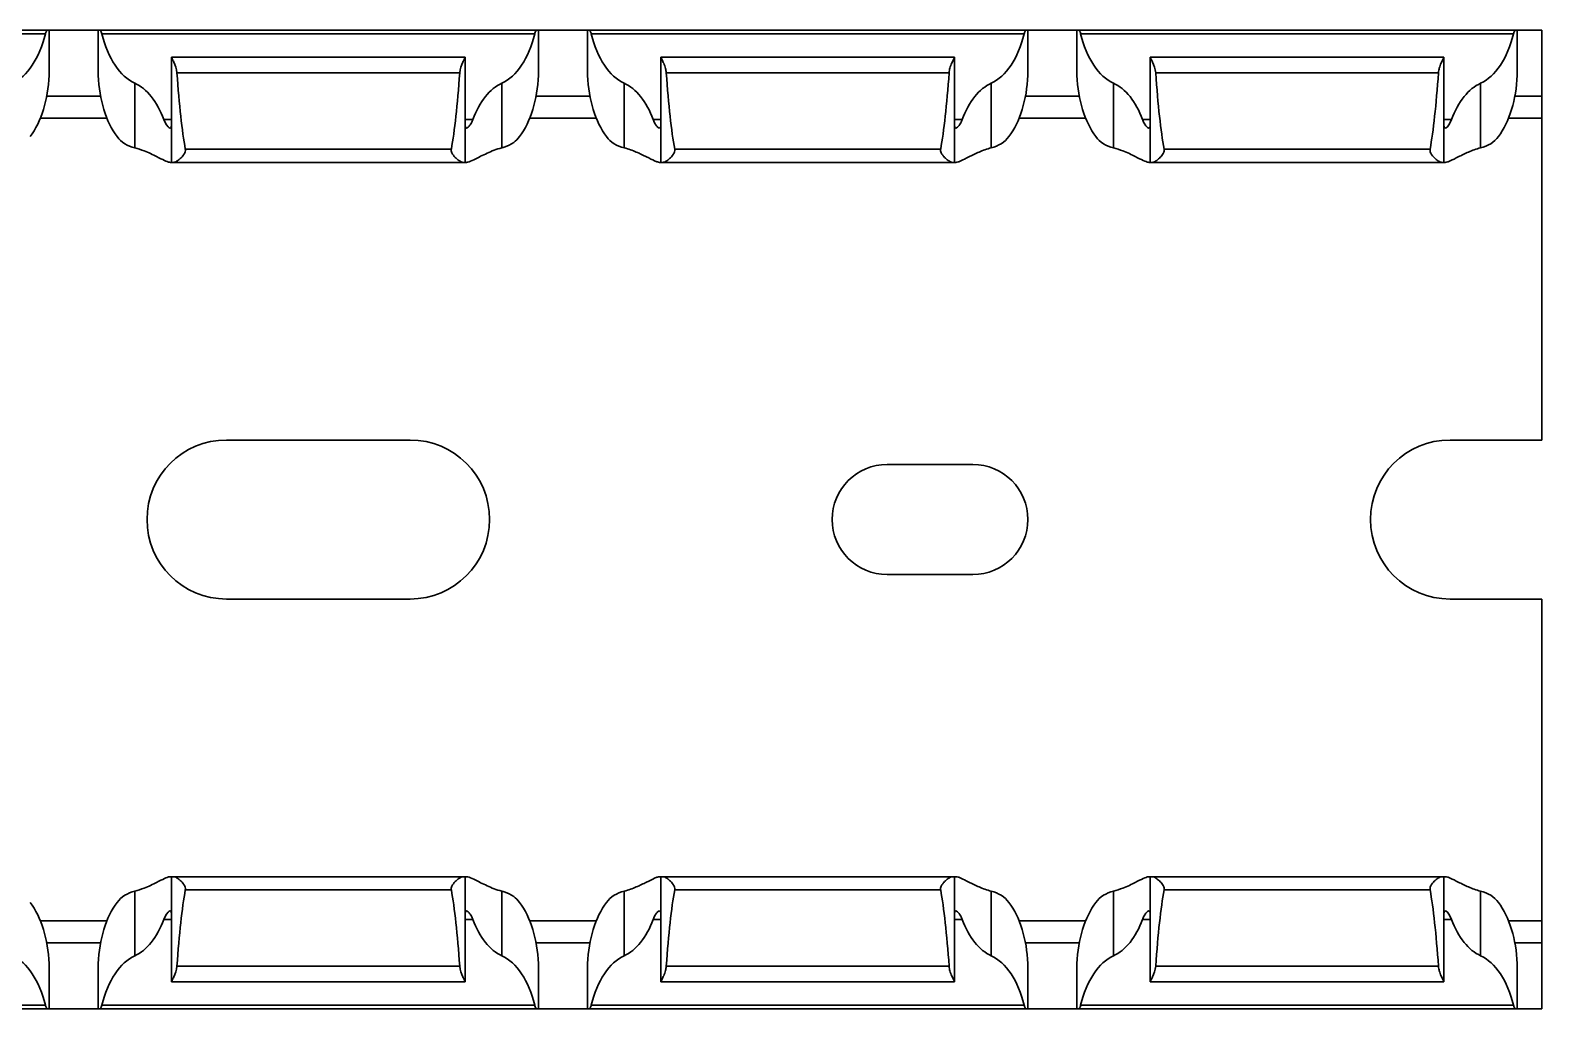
# Model space of a CAD drawing. Header units: millimetres. Extents: x -2573 to 2942, y -1220 to 2800.
# Drawn here: x 2718.4 to 2780.2, y 977.7 to 1017.7 of the extents above; entities that cross this region are included whole.
import ezdxf

# ---------------------------------------------------------------- set-up
doc = ezdxf.new("R2010")
doc.units = ezdxf.units.MM

msp = doc.modelspace()

# ---------------------------------------------------------------- linework, layer by layer
at = {"linetype": 'Continuous', "lineweight": 30}
for p, q in [((2719.092, 1017.677), (2701.225, 1017.677)), ((2719.003, 1017.527), (2701.313, 1017.527)), ((2719.158, 1017.677), (2719.092, 1017.677)), ((2719.158, 1015.947), (2719.158, 1017.677)), ((2721.158, 1017.677), (2719.158, 1017.677)), ((2721.158, 1017.677), (2721.158, 1015.947)), ((2721.158, 1017.677), (2721.225, 1017.677)), ((2739.092, 1017.677), (2721.225, 1017.677)), ((2739.003, 1017.527), (2721.313, 1017.527)), ((2739.158, 1017.677), (2739.092, 1017.677)), ((2739.158, 1015.947), (2739.158, 1017.677)), ((2741.158, 1017.677), (2739.158, 1017.677)), ((2741.158, 1017.677), (2741.158, 1015.947)), ((2741.158, 1017.677), (2741.225, 1017.677)), ((2759.092, 1017.677), (2741.225, 1017.677)), ((2759.003, 1017.527), (2741.313, 1017.527)), ((2759.158, 1017.677), (2759.092, 1017.677)), ((2759.158, 1015.947), (2759.158, 1017.677)), ((2761.158, 1017.677), (2759.158, 1017.677)), ((2761.158, 1017.677), (2761.158, 1015.947)), ((2761.158, 1017.677), (2761.225, 1017.677)), ((2779.092, 1017.677), (2761.225, 1017.677)), ((2779.003, 1017.527), (2761.313, 1017.527)), ((2779.158, 1017.677), (2779.092, 1017.677)), ((2779.158, 1015.947), (2779.158, 1017.677)), ((2780.158, 1017.677), (2779.158, 1017.677)), ((2780.158, 1014.977), (2780.158, 1017.677)), ((2736.158, 1016.577), (2724.158, 1016.577)), ((2724.158, 1016.577), (2724.158, 1016.574)), ((2724.158, 1012.277), (2724.158, 1016.574)), ((2736.158, 1016.574), (2736.158, 1016.577)), ((2736.158, 1012.277), (2736.158, 1016.574)), ((2756.158, 1016.577), (2744.158, 1016.577)), ((2744.158, 1016.577), (2744.158, 1016.574)), ((2744.158, 1012.277), (2744.158, 1016.574)), ((2756.158, 1016.574), (2756.158, 1016.577)), ((2756.158, 1012.277), (2756.158, 1016.574)), ((2776.158, 1016.577), (2764.158, 1016.577)), ((2764.158, 1016.577), (2764.158, 1016.574)), ((2764.158, 1012.277), (2764.158, 1016.574)), ((2776.158, 1016.574), (2776.158, 1016.577)), ((2776.158, 1012.277), (2776.158, 1016.574)), ((2735.937, 1015.938), (2724.379, 1015.938)), ((2755.937, 1015.938), (2744.379, 1015.938)), ((2775.937, 1015.938), (2764.379, 1015.938)), ((2721.259, 1014.977), (2719.057, 1014.977)), ((2722.658, 1012.87), (2722.658, 1015.51)), ((2737.658, 1012.87), (2737.658, 1015.51)), ((2741.259, 1014.977), (2739.057, 1014.977)), ((2742.658, 1012.87), (2742.658, 1015.51)), ((2757.658, 1012.87), (2757.658, 1015.51)), ((2761.259, 1014.977), (2759.057, 1014.977)), ((2762.658, 1012.87), (2762.658, 1015.51)), ((2777.658, 1012.87), (2777.658, 1015.51)), ((2780.158, 1014.977), (2779.057, 1014.977)), ((2780.158, 1014.077), (2780.158, 1014.977)), ((2718.796, 1014.077), (2721.52, 1014.077)), ((2724.158, 1014.027), (2723.841, 1014.027)), ((2736.475, 1014.027), (2736.158, 1014.027)), ((2738.796, 1014.077), (2741.52, 1014.077)), ((2744.158, 1014.027), (2743.841, 1014.027)), ((2756.475, 1014.027), (2756.158, 1014.027)), ((2758.796, 1014.077), (2761.52, 1014.077)), ((2764.158, 1014.027), (2763.841, 1014.027)), ((2776.475, 1014.027), (2776.158, 1014.027)), ((2778.796, 1014.077), (2780.158, 1014.077)), ((2780.158, 1014.077), (2780.158, 1000.927)), ((2735.594, 1012.821), (2724.722, 1012.821)), ((2755.594, 1012.821), (2744.722, 1012.821)), ((2775.594, 1012.821), (2764.722, 1012.821)), ((2724.158, 1012.277), (2724.101, 1012.277)), ((2724.243, 1012.277), (2724.158, 1012.277)), ((2736.074, 1012.277), (2724.243, 1012.277)), ((2736.158, 1012.277), (2736.074, 1012.277)), ((2736.215, 1012.277), (2736.158, 1012.277)), ((2744.158, 1012.277), (2744.101, 1012.277)), ((2744.243, 1012.277), (2744.158, 1012.277)), ((2756.074, 1012.277), (2744.243, 1012.277)), ((2756.158, 1012.277), (2756.074, 1012.277)), ((2756.215, 1012.277), (2756.158, 1012.277)), ((2764.158, 1012.277), (2764.101, 1012.277)), ((2764.243, 1012.277), (2764.158, 1012.277)), ((2776.074, 1012.277), (2764.243, 1012.277)), ((2776.158, 1012.277), (2776.074, 1012.277)), ((2776.215, 1012.277), (2776.158, 1012.277)), ((2733.908, 1000.927), (2726.408, 1000.927)), ((2776.408, 1000.927), (2780.158, 1000.927)), ((2756.908, 999.927), (2753.408, 999.927)), ((2753.408, 995.427), (2756.908, 995.427)), ((2726.408, 994.427), (2733.908, 994.427)), ((2776.408, 994.427), (2780.158, 994.427)), ((2780.158, 994.427), (2780.158, 981.277)), ((2724.158, 983.077), (2724.101, 983.077)), ((2724.158, 983.077), (2724.158, 978.781)), ((2724.243, 983.077), (2724.158, 983.077)), ((2736.074, 983.077), (2724.243, 983.077)), ((2736.158, 983.077), (2736.074, 983.077)), ((2736.158, 983.077), (2736.158, 978.781)), ((2736.215, 983.077), (2736.158, 983.077)), ((2744.158, 983.077), (2744.101, 983.077)), ((2744.158, 983.077), (2744.158, 978.781)), ((2744.243, 983.077), (2744.158, 983.077)), ((2756.074, 983.077), (2744.243, 983.077)), ((2756.158, 983.077), (2756.074, 983.077)), ((2756.158, 983.077), (2756.158, 978.781)), ((2756.215, 983.077), (2756.158, 983.077)), ((2764.158, 983.077), (2764.101, 983.077)), ((2764.158, 983.077), (2764.158, 978.781)), ((2764.243, 983.077), (2764.158, 983.077)), ((2776.074, 983.077), (2764.243, 983.077)), ((2776.158, 983.077), (2776.074, 983.077)), ((2776.158, 983.077), (2776.158, 978.781)), ((2776.215, 983.077), (2776.158, 983.077)), ((2722.658, 982.484), (2722.658, 979.844)), ((2735.594, 982.534), (2724.722, 982.534)), ((2737.658, 982.484), (2737.658, 979.844)), ((2742.658, 982.484), (2742.658, 979.844)), ((2755.594, 982.534), (2744.722, 982.534)), ((2757.658, 982.484), (2757.658, 979.844)), ((2762.658, 982.484), (2762.658, 979.844)), ((2775.594, 982.534), (2764.722, 982.534)), ((2777.658, 982.484), (2777.658, 979.844)), ((2718.796, 981.277), (2721.52, 981.277)), ((2724.158, 981.327), (2723.841, 981.327)), ((2736.475, 981.327), (2736.158, 981.327)), ((2738.796, 981.277), (2741.52, 981.277)), ((2744.158, 981.327), (2743.841, 981.327)), ((2756.475, 981.327), (2756.158, 981.327)), ((2758.796, 981.277), (2761.52, 981.277)), ((2764.158, 981.327), (2763.841, 981.327)), ((2776.475, 981.327), (2776.158, 981.327)), ((2778.796, 981.277), (2780.158, 981.277)), ((2780.158, 981.277), (2780.158, 980.377)), ((2721.259, 980.377), (2719.057, 980.377)), ((2741.259, 980.377), (2739.057, 980.377)), ((2761.259, 980.377), (2759.057, 980.377)), ((2780.158, 980.377), (2779.057, 980.377)), ((2780.158, 980.377), (2780.158, 977.677)), ((2719.158, 977.677), (2719.158, 979.407)), ((2721.158, 979.408), (2721.158, 977.677)), ((2735.937, 979.416), (2724.379, 979.416)), ((2739.158, 977.677), (2739.158, 979.407)), ((2741.158, 979.408), (2741.158, 977.677)), ((2755.937, 979.416), (2744.379, 979.416)), ((2759.158, 977.677), (2759.158, 979.407)), ((2761.158, 979.408), (2761.158, 977.677)), ((2775.937, 979.416), (2764.379, 979.416)), ((2779.158, 977.677), (2779.158, 979.407)), ((2724.158, 978.777), (2724.158, 978.781)), ((2724.158, 978.777), (2736.158, 978.777)), ((2736.158, 978.781), (2736.158, 978.777)), ((2744.158, 978.777), (2744.158, 978.781)), ((2744.158, 978.777), (2756.158, 978.777)), ((2756.158, 978.781), (2756.158, 978.777)), ((2764.158, 978.777), (2764.158, 978.781)), ((2764.158, 978.777), (2776.158, 978.777)), ((2776.158, 978.781), (2776.158, 978.777)), ((2719.092, 977.677), (2701.225, 977.677)), ((2719.003, 977.827), (2701.313, 977.827)), ((2719.158, 977.677), (2719.092, 977.677)), ((2721.158, 977.677), (2719.158, 977.677)), ((2721.158, 977.677), (2721.225, 977.677)), ((2739.092, 977.677), (2721.225, 977.677)), ((2739.003, 977.827), (2721.313, 977.827)), ((2739.158, 977.677), (2739.092, 977.677)), ((2741.158, 977.677), (2739.158, 977.677)), ((2741.158, 977.677), (2741.225, 977.677)), ((2759.092, 977.677), (2741.225, 977.677)), ((2759.003, 977.827), (2741.313, 977.827)), ((2759.158, 977.677), (2759.092, 977.677)), ((2761.158, 977.677), (2759.158, 977.677)), ((2761.158, 977.677), (2761.225, 977.677)), ((2779.092, 977.677), (2761.225, 977.677)), ((2779.003, 977.827), (2761.313, 977.827)), ((2779.158, 977.677), (2779.092, 977.677)), ((2780.158, 977.677), (2779.158, 977.677))]:
    msp.add_line(p, q, dxfattribs=at)
for centre, radius, start, end in [((2726.408, 997.677), 3.25, 90, 270), ((2733.908, 997.677), 3.25, 270, 90), ((2776.408, 997.677), 3.25, 90, 270), ((2753.408, 997.677), 2.25, 90, 270), ((2756.908, 997.677), 2.25, 270, 90)]:
    msp.add_arc(centre, radius, start, end, dxfattribs=at)
for centre, major_axis, ratio, start_param, end_param in [((2717.158, 1018.865), (0, 3.464), 0.57735, 3.394273, 4.316105), ((2723.158, 1018.865), (0, 3.464), 0.57735, 1.96708, 2.888912), ((2737.158, 1018.865), (0, 3.464), 0.57735, 3.394273, 4.316105), ((2743.158, 1018.865), (0, 3.464), 0.57735, 1.96708, 2.888912), ((2757.158, 1018.865), (0, 3.464), 0.57735, 3.394273, 4.316105), ((2763.158, 1018.865), (0, 3.464), 0.57735, 1.96708, 2.888912), ((2777.158, 1018.865), (0, 3.464), 0.57735, 3.394273, 4.316105), ((2717.158, 1016.065), (0, 3.464), 0.57735, 3.801355, 4.643885), ((2723.158, 1016.065), (0, 3.464), 0.57735, 1.6393, 2.48183), ((2725.158, 1023.108), (0, 11.43), 0.087489, 2.248826, 2.690566), ((2735.158, 1023.108), (0, 11.43), 0.087489, 3.592619, 4.034359), ((2737.158, 1016.065), (0, 3.464), 0.57735, 3.801355, 4.643885), ((2743.158, 1016.065), (0, 3.464), 0.57735, 1.6393, 2.48183), ((2745.158, 1023.108), (0, 11.43), 0.087489, 2.248826, 2.690566), ((2755.158, 1023.108), (0, 11.43), 0.087489, 3.592619, 4.034359), ((2757.158, 1016.065), (0, 3.464), 0.57735, 3.801355, 4.643885), ((2763.158, 1016.065), (0, 3.464), 0.57735, 1.6393, 2.48183), ((2765.158, 1023.108), (0, 11.43), 0.087489, 2.248826, 2.690566), ((2775.158, 1023.108), (0, 11.43), 0.087489, 3.592619, 4.034359), ((2777.158, 1016.065), (0, 3.464), 0.57735, 3.801355, 4.643885), ((2722.158, 1012.156), (0, 3.464), 0.57735, 5.282988, 6.030505), ((2738.158, 1012.156), (0, 3.464), 0.57735, 0.25268, 1.000198), ((2742.158, 1012.156), (0, 3.464), 0.57735, 5.282988, 6.030505), ((2758.158, 1012.156), (0, 3.464), 0.57735, 0.25268, 1.000198), ((2762.158, 1012.156), (0, 3.464), 0.57735, 5.282988, 6.030505), ((2778.158, 1012.156), (0, 3.464), 0.57735, 0.25268, 1.000198), ((2725.158, 972.247), (0, 11.43), 0.087489, 0.451027, 0.892766), ((2735.158, 972.247), (0, 11.43), 0.087489, 5.390419, 5.832158), ((2745.158, 972.247), (0, 11.43), 0.087489, 0.451027, 0.892766), ((2755.158, 972.247), (0, 11.43), 0.087489, 5.390419, 5.832158), ((2765.158, 972.247), (0, 11.43), 0.087489, 0.451027, 0.892766), ((2775.158, 972.247), (0, 11.43), 0.087489, 5.390419, 5.832158), ((2717.158, 979.29), (0, 3.464), 0.57735, 4.780893, 5.623423), ((2723.158, 979.29), (0, 3.464), 0.57735, 0.659763, 1.502293), ((2737.158, 979.29), (0, 3.464), 0.57735, 4.780893, 5.623423), ((2743.158, 979.29), (0, 3.464), 0.57735, 0.659763, 1.502293), ((2757.158, 979.29), (0, 3.464), 0.57735, 4.780893, 5.623423), ((2763.158, 979.29), (0, 3.464), 0.57735, 0.659763, 1.502293), ((2777.158, 979.29), (0, 3.464), 0.57735, 4.780893, 5.623423), ((2722.158, 983.199), (0, 3.464), 0.57735, 3.394273, 4.14179), ((2738.158, 983.199), (0, 3.464), 0.57735, 2.141395, 2.888912), ((2742.158, 983.199), (0, 3.464), 0.57735, 3.394273, 4.14179), ((2758.158, 983.199), (0, 3.464), 0.57735, 2.141395, 2.888912), ((2762.158, 983.199), (0, 3.464), 0.57735, 3.394273, 4.14179), ((2778.158, 983.199), (0, 3.464), 0.57735, 2.141395, 2.888912), ((2717.158, 976.49), (0, 3.464), 0.57735, 5.108673, 6.030505), ((2723.158, 976.49), (0, 3.464), 0.57735, 0.25268, 1.174513), ((2737.158, 976.49), (0, 3.464), 0.57735, 5.108673, 6.030505), ((2743.158, 976.49), (0, 3.464), 0.57735, 0.25268, 1.174513), ((2757.158, 976.49), (0, 3.464), 0.57735, 5.108673, 6.030505), ((2763.158, 976.49), (0, 3.464), 0.57735, 0.25268, 1.174513), ((2777.158, 976.49), (0, 3.464), 0.57735, 5.108673, 6.030505)]:
    msp.add_ellipse(centre, major_axis=major_axis, ratio=ratio, start_param=start_param, end_param=end_param, dxfattribs=at)
for points, knots in [([(2719.003, 1017.527), (2719.014, 1017.573), (2719.03, 1017.612), (2719.061, 1017.663), (2719.078, 1017.677), (2719.092, 1017.677)], [0, 0, 0, 0, 0.5, 0.5, 1, 1, 1, 1]), ([(2721.225, 1017.677), (2721.235, 1017.674), (2721.255, 1017.666), (2721.288, 1017.613), (2721.305, 1017.556), (2721.313, 1017.527)], [0, 0, 0, 0, 0.335271, 0.670327, 1, 1, 1, 1]), ([(2739.003, 1017.527), (2739.006, 1017.537), (2739.016, 1017.575), (2739.038, 1017.629), (2739.067, 1017.67), (2739.084, 1017.675), (2739.092, 1017.677)], [0, 0, 0, 0, 0.111557, 0.417137, 0.745128, 1, 1, 1, 1]), ([(2741.225, 1017.677), (2741.239, 1017.677), (2741.255, 1017.663), (2741.287, 1017.612), (2741.302, 1017.574), (2741.313, 1017.527)], [0, 0, 0, 0, 0.5, 0.5, 1, 1, 1, 1]), ([(2759.003, 1017.527), (2759.014, 1017.573), (2759.03, 1017.612), (2759.061, 1017.663), (2759.078, 1017.677), (2759.092, 1017.677)], [0, 0, 0, 0, 0.5, 0.5, 1, 1, 1, 1]), ([(2761.225, 1017.677), (2761.235, 1017.674), (2761.255, 1017.666), (2761.288, 1017.613), (2761.305, 1017.556), (2761.313, 1017.527)], [0, 0, 0, 0, 0.335245, 0.670327, 1, 1, 1, 1]), ([(2779.003, 1017.527), (2779.014, 1017.573), (2779.03, 1017.612), (2779.061, 1017.663), (2779.078, 1017.677), (2779.092, 1017.677)], [0, 0, 0, 0, 0.5, 0.5, 1, 1, 1, 1]), ([(2724.158, 1016.574), (2724.158, 1016.566), (2724.169, 1016.542), (2724.204, 1016.471), (2724.229, 1016.424), (2724.308, 1016.255), (2724.368, 1016.105), (2724.379, 1015.938)], [0, 0, 0, 0, 0.25, 0.25, 0.5, 0.5, 1, 1, 1, 1]), ([(2735.937, 1015.938), (2735.949, 1016.105), (2736.009, 1016.255), (2736.087, 1016.424), (2736.112, 1016.471), (2736.148, 1016.542), (2736.158, 1016.566), (2736.158, 1016.574)], [0, 0, 0, 0, 0.5, 0.5, 0.75, 0.75, 1, 1, 1, 1]), ([(2744.158, 1016.574), (2744.16, 1016.567), (2744.165, 1016.549), (2744.206, 1016.468), (2744.277, 1016.325), (2744.352, 1016.143), (2744.371, 1015.999), (2744.379, 1015.938)], [0, 0, 0, 0, 0.135393, 0.340151, 0.559254, 0.813319, 1, 1, 1, 1]), ([(2755.937, 1015.938), (2755.937, 1015.942), (2755.942, 1016.008), (2755.971, 1016.152), (2756.045, 1016.34), (2756.119, 1016.486), (2756.155, 1016.556), (2756.157, 1016.57), (2756.158, 1016.574)], [0, 0, 0, 0, 0.012016, 0.198651, 0.447301, 0.69871, 0.909613, 1, 1, 1, 1]), ([(2764.158, 1016.574), (2764.158, 1016.566), (2764.169, 1016.542), (2764.204, 1016.471), (2764.229, 1016.424), (2764.308, 1016.255), (2764.368, 1016.105), (2764.379, 1015.938)], [0, 0, 0, 0, 0.25, 0.25, 0.5, 0.5, 1, 1, 1, 1]), ([(2775.937, 1015.938), (2775.937, 1015.942), (2775.942, 1016.008), (2775.971, 1016.152), (2776.045, 1016.34), (2776.119, 1016.486), (2776.155, 1016.556), (2776.157, 1016.57), (2776.158, 1016.574)], [0, 0, 0, 0, 0.012018, 0.198654, 0.447305, 0.698706, 0.909614, 1, 1, 1, 1]), ([(2719.158, 1015.947), (2719.158, 1015.937), (2719.158, 1015.912), (2719.155, 1015.863), (2719.154, 1015.831), (2719.154, 1015.827)], [0, 0, 0, 0, 0.388499, 0.929496, 1, 1, 1, 1]), ([(2721.163, 1015.827), (2721.162, 1015.839), (2721.161, 1015.88), (2721.158, 1015.925), (2721.159, 1015.942), (2721.159, 1015.947)], [0, 0, 0, 0, 0.2324762, 0.7770617, 1, 1, 1, 1]), ([(2739.158, 1015.947), (2739.158, 1015.937), (2739.158, 1015.912), (2739.155, 1015.863), (2739.154, 1015.831), (2739.154, 1015.827)], [0, 0, 0, 0, 0.388498, 0.929496, 1, 1, 1, 1]), ([(2741.163, 1015.827), (2741.162, 1015.839), (2741.161, 1015.88), (2741.158, 1015.925), (2741.159, 1015.942), (2741.159, 1015.947)], [0, 0, 0, 0, 0.232475, 0.777062, 1, 1, 1, 1]), ([(2759.158, 1015.947), (2759.158, 1015.937), (2759.158, 1015.912), (2759.155, 1015.863), (2759.154, 1015.831), (2759.154, 1015.827)], [0, 0, 0, 0, 0.388498, 0.929496, 1, 1, 1, 1]), ([(2761.163, 1015.827), (2761.162, 1015.839), (2761.161, 1015.88), (2761.158, 1015.925), (2761.159, 1015.942), (2761.159, 1015.947)], [0, 0, 0, 0, 0.232471, 0.777061, 1, 1, 1, 1]), ([(2779.158, 1015.947), (2779.158, 1015.937), (2779.158, 1015.912), (2779.155, 1015.863), (2779.154, 1015.831), (2779.154, 1015.827)], [0, 0, 0, 0, 0.388499, 0.929496, 1, 1, 1, 1]), ([(2723.841, 1014.027), (2723.908, 1013.848), (2724.004, 1013.724), (2724.099, 1013.67), (2724.124, 1013.675), (2724.153, 1013.734), (2724.158, 1013.788), (2724.158, 1013.862)], [0, 0, 0, 0, 0.5, 0.5, 0.75, 0.75, 1, 1, 1, 1]), ([(2736.158, 1013.862), (2736.159, 1013.826), (2736.161, 1013.742), (2736.186, 1013.676), (2736.24, 1013.674), (2736.32, 1013.744), (2736.407, 1013.866), (2736.455, 1013.98), (2736.475, 1014.027)], [0, 0, 0, 0, 0.134581, 0.311258, 0.484401, 0.663816, 0.85954, 1, 1, 1, 1]), ([(2743.841, 1014.027), (2743.85, 1014.006), (2743.883, 1013.921), (2743.957, 1013.793), (2744.051, 1013.687), (2744.121, 1013.666), (2744.155, 1013.727), (2744.157, 1013.819), (2744.158, 1013.862)], [0, 0, 0, 0, 0.061395, 0.243196, 0.449456, 0.653587, 0.8381, 1, 1, 1, 1]), ([(2756.158, 1013.862), (2756.159, 1013.826), (2756.161, 1013.742), (2756.186, 1013.676), (2756.24, 1013.674), (2756.32, 1013.744), (2756.407, 1013.866), (2756.455, 1013.98), (2756.475, 1014.027)], [0, 0, 0, 0, 0.134582, 0.31126, 0.484405, 0.663822, 0.859546, 1, 1, 1, 1]), ([(2763.841, 1014.027), (2763.85, 1014.006), (2763.883, 1013.921), (2763.957, 1013.793), (2764.051, 1013.687), (2764.121, 1013.666), (2764.154, 1013.727), (2764.157, 1013.819), (2764.158, 1013.862)], [0, 0, 0, 0, 0.061395, 0.243197, 0.449457, 0.653588, 0.838099, 1, 1, 1, 1]), ([(2776.158, 1013.862), (2776.158, 1013.789), (2776.163, 1013.734), (2776.193, 1013.675), (2776.217, 1013.67), (2776.313, 1013.724), (2776.409, 1013.849), (2776.475, 1014.027)], [0, 0, 0, 0, 0.25, 0.25, 0.5, 0.5, 1, 1, 1, 1]), ([(2722.658, 1012.87), (2722.51, 1012.907), (2722.37, 1012.963), (2722.124, 1013.115), (2722.018, 1013.213), (2721.932, 1013.327)], [0, 0, 0, 0, 0.5, 0.5, 1, 1, 1, 1]), ([(2738.384, 1013.327), (2738.308, 1013.243), (2738.139, 1013.053), (2737.867, 1012.927), (2737.69, 1012.879), (2737.658, 1012.87)], [0, 0, 0, 0, 0.3988963, 0.8904368, 1, 1, 1, 1]), ([(2742.658, 1012.87), (2742.51, 1012.907), (2742.37, 1012.963), (2742.124, 1013.115), (2742.018, 1013.213), (2741.932, 1013.327)], [0, 0, 0, 0, 0.5, 0.5, 1, 1, 1, 1]), ([(2758.384, 1013.327), (2758.299, 1013.213), (2758.193, 1013.116), (2757.947, 1012.963), (2757.807, 1012.908), (2757.658, 1012.87)], [0, 0, 0, 0, 0.5, 0.5, 1, 1, 1, 1]), ([(2762.658, 1012.87), (2762.51, 1012.907), (2762.37, 1012.963), (2762.124, 1013.115), (2762.018, 1013.213), (2761.932, 1013.327)], [0, 0, 0, 0, 0.5, 0.5, 1, 1, 1, 1]), ([(2778.384, 1013.327), (2778.299, 1013.213), (2778.193, 1013.116), (2777.947, 1012.963), (2777.807, 1012.908), (2777.658, 1012.87)], [0, 0, 0, 0, 0.5, 0.5, 1, 1, 1, 1]), ([(2724.101, 1012.277), (2724.091, 1012.278), (2724.04, 1012.281), (2723.879, 1012.345), (2723.535, 1012.518), (2723.118, 1012.73), (2722.786, 1012.831), (2722.658, 1012.87)], [0, 0, 0, 0, 0.051352, 0.271584, 0.516001, 0.812731, 1, 1, 1, 1]), ([(2724.722, 1012.821), (2724.73, 1012.781), (2724.726, 1012.739), (2724.702, 1012.661), (2724.682, 1012.627), (2724.616, 1012.53), (2724.564, 1012.478), (2724.461, 1012.386), (2724.41, 1012.349), (2724.317, 1012.294), (2724.275, 1012.277), (2724.243, 1012.277)], [0, 0, 0, 0, 0.125, 0.125, 0.25, 0.25, 0.5, 0.5, 0.75, 0.75, 1, 1, 1, 1]), ([(2736.074, 1012.277), (2736.05, 1012.282), (2735.992, 1012.292), (2735.864, 1012.377), (2735.735, 1012.491), (2735.643, 1012.607), (2735.598, 1012.699), (2735.587, 1012.772), (2735.592, 1012.809), (2735.594, 1012.821)], [0, 0, 0, 0, 0.163839, 0.401478, 0.643547, 0.778474, 0.884702, 0.962577, 1, 1, 1, 1]), ([(2737.658, 1012.87), (2737.629, 1012.863), (2737.384, 1012.798), (2736.96, 1012.613), (2736.522, 1012.385), (2736.297, 1012.285), (2736.232, 1012.279), (2736.215, 1012.277)], [0, 0, 0, 0, 0.041607, 0.350972, 0.668862, 0.916879, 1, 1, 1, 1]), ([(2744.101, 1012.277), (2744.079, 1012.277), (2744.05, 1012.283), (2743.981, 1012.306), (2743.941, 1012.322), (2743.805, 1012.382), (2743.695, 1012.438), (2743.443, 1012.564), (2743.304, 1012.633), (2743, 1012.764), (2742.834, 1012.826), (2742.658, 1012.87)], [0, 0, 0, 0, 0.125, 0.125, 0.25, 0.25, 0.5, 0.5, 0.75, 0.75, 1, 1, 1, 1]), ([(2744.722, 1012.821), (2744.73, 1012.781), (2744.726, 1012.739), (2744.702, 1012.661), (2744.682, 1012.627), (2744.616, 1012.53), (2744.564, 1012.478), (2744.461, 1012.386), (2744.41, 1012.349), (2744.317, 1012.294), (2744.275, 1012.277), (2744.243, 1012.277)], [0, 0, 0, 0, 0.125, 0.125, 0.25, 0.25, 0.5, 0.5, 0.75, 0.75, 1, 1, 1, 1]), ([(2756.074, 1012.277), (2756.05, 1012.282), (2755.992, 1012.292), (2755.864, 1012.377), (2755.735, 1012.491), (2755.643, 1012.607), (2755.598, 1012.699), (2755.587, 1012.772), (2755.592, 1012.809), (2755.594, 1012.821)], [0, 0, 0, 0, 0.1638278, 0.4014885, 0.6435619, 0.7784736, 0.8847037, 0.9625797, 1, 1, 1, 1]), ([(2757.658, 1012.87), (2757.481, 1012.826), (2757.316, 1012.764), (2757.013, 1012.633), (2756.872, 1012.563), (2756.623, 1012.439), (2756.511, 1012.382), (2756.376, 1012.322), (2756.336, 1012.306), (2756.266, 1012.283), (2756.237, 1012.277), (2756.215, 1012.277)], [0, 0, 0, 0, 0.25, 0.25, 0.5, 0.5, 0.75, 0.75, 0.875, 0.875, 1, 1, 1, 1]), ([(2764.101, 1012.277), (2764.091, 1012.278), (2764.04, 1012.281), (2763.879, 1012.345), (2763.535, 1012.518), (2763.118, 1012.73), (2762.786, 1012.831), (2762.658, 1012.87)], [0, 0, 0, 0, 0.051352, 0.271581, 0.516005, 0.812732, 1, 1, 1, 1]), ([(2764.722, 1012.821), (2764.724, 1012.804), (2764.729, 1012.762), (2764.713, 1012.681), (2764.648, 1012.565), (2764.527, 1012.439), (2764.389, 1012.331), (2764.293, 1012.282), (2764.253, 1012.278), (2764.243, 1012.277)], [0, 0, 0, 0, 0.052562, 0.130506, 0.247861, 0.469459, 0.712394, 0.920773, 1, 1, 1, 1]), ([(2776.074, 1012.277), (2776.041, 1012.277), (2775.999, 1012.294), (2775.906, 1012.349), (2775.855, 1012.387), (2775.753, 1012.478), (2775.7, 1012.531), (2775.634, 1012.627), (2775.615, 1012.662), (2775.59, 1012.739), (2775.587, 1012.781), (2775.594, 1012.821)], [0, 0, 0, 0, 0.25, 0.25, 0.5, 0.5, 0.75, 0.75, 0.875, 0.875, 1, 1, 1, 1]), ([(2777.658, 1012.87), (2777.481, 1012.826), (2777.316, 1012.764), (2777.013, 1012.633), (2776.872, 1012.563), (2776.623, 1012.439), (2776.511, 1012.382), (2776.376, 1012.322), (2776.336, 1012.306), (2776.266, 1012.283), (2776.237, 1012.277), (2776.215, 1012.277)], [0, 0, 0, 0, 0.25, 0.25, 0.5, 0.5, 0.75, 0.75, 0.875, 0.875, 1, 1, 1, 1]), ([(2724.101, 983.077), (2724.091, 983.077), (2724.04, 983.074), (2723.879, 983.01), (2723.535, 982.837), (2723.118, 982.625), (2722.786, 982.524), (2722.658, 982.484)], [0, 0, 0, 0, 0.051352, 0.271584, 0.516001, 0.812731, 1, 1, 1, 1]), ([(2724.722, 982.534), (2724.73, 982.574), (2724.726, 982.616), (2724.702, 982.694), (2724.682, 982.728), (2724.616, 982.825), (2724.564, 982.877), (2724.461, 982.968), (2724.41, 983.006), (2724.317, 983.061), (2724.275, 983.077), (2724.243, 983.077)], [0, 0, 0, 0, 0.125, 0.125, 0.25, 0.25, 0.5, 0.5, 0.75, 0.75, 1, 1, 1, 1]), ([(2736.074, 983.077), (2736.05, 983.073), (2735.992, 983.063), (2735.864, 982.978), (2735.735, 982.864), (2735.643, 982.748), (2735.598, 982.656), (2735.587, 982.583), (2735.592, 982.546), (2735.594, 982.534)], [0, 0, 0, 0, 0.163839, 0.401478, 0.643547, 0.778474, 0.884702, 0.962577, 1, 1, 1, 1]), ([(2737.658, 982.484), (2737.629, 982.492), (2737.384, 982.557), (2736.96, 982.742), (2736.522, 982.97), (2736.297, 983.069), (2736.232, 983.076), (2736.215, 983.077)], [0, 0, 0, 0, 0.041607, 0.350972, 0.668862, 0.916879, 1, 1, 1, 1]), ([(2744.101, 983.077), (2744.079, 983.077), (2744.05, 983.071), (2743.981, 983.049), (2743.941, 983.033), (2743.805, 982.972), (2743.695, 982.916), (2743.443, 982.79), (2743.304, 982.722), (2743, 982.591), (2742.834, 982.529), (2742.658, 982.484)], [0, 0, 0, 0, 0.125, 0.125, 0.25, 0.25, 0.5, 0.5, 0.75, 0.75, 1, 1, 1, 1]), ([(2744.722, 982.534), (2744.73, 982.574), (2744.726, 982.616), (2744.702, 982.694), (2744.682, 982.728), (2744.616, 982.825), (2744.564, 982.877), (2744.461, 982.968), (2744.41, 983.006), (2744.317, 983.061), (2744.275, 983.077), (2744.243, 983.077)], [0, 0, 0, 0, 0.125, 0.125, 0.25, 0.25, 0.5, 0.5, 0.75, 0.75, 1, 1, 1, 1]), ([(2756.074, 983.077), (2756.05, 983.073), (2755.992, 983.063), (2755.864, 982.978), (2755.735, 982.864), (2755.643, 982.748), (2755.598, 982.656), (2755.587, 982.583), (2755.592, 982.546), (2755.594, 982.534)], [0, 0, 0, 0, 0.1638278, 0.4014885, 0.6435619, 0.7784736, 0.8847037, 0.9625797, 1, 1, 1, 1]), ([(2757.658, 982.484), (2757.481, 982.529), (2757.316, 982.591), (2757.013, 982.722), (2756.872, 982.791), (2756.623, 982.916), (2756.511, 982.973), (2756.376, 983.033), (2756.336, 983.049), (2756.266, 983.071), (2756.237, 983.077), (2756.215, 983.077)], [0, 0, 0, 0, 0.25, 0.25, 0.5, 0.5, 0.75, 0.75, 0.875, 0.875, 1, 1, 1, 1]), ([(2764.101, 983.077), (2764.091, 983.077), (2764.04, 983.074), (2763.879, 983.01), (2763.535, 982.837), (2763.118, 982.625), (2762.786, 982.524), (2762.658, 982.484)], [0, 0, 0, 0, 0.051352, 0.271581, 0.516005, 0.812732, 1, 1, 1, 1]), ([(2764.722, 982.534), (2764.724, 982.551), (2764.729, 982.593), (2764.713, 982.673), (2764.648, 982.789), (2764.527, 982.916), (2764.389, 983.023), (2764.293, 983.073), (2764.253, 983.076), (2764.243, 983.077)], [0, 0, 0, 0, 0.052562, 0.130506, 0.247861, 0.469459, 0.712394, 0.920773, 1, 1, 1, 1]), ([(2776.074, 983.077), (2776.041, 983.077), (2775.999, 983.061), (2775.906, 983.006), (2775.855, 982.968), (2775.753, 982.877), (2775.7, 982.824), (2775.634, 982.728), (2775.615, 982.693), (2775.59, 982.616), (2775.587, 982.574), (2775.594, 982.534)], [0, 0, 0, 0, 0.25, 0.25, 0.5, 0.5, 0.75, 0.75, 0.875, 0.875, 1, 1, 1, 1]), ([(2777.658, 982.484), (2777.481, 982.529), (2777.316, 982.591), (2777.013, 982.722), (2776.872, 982.791), (2776.623, 982.916), (2776.511, 982.973), (2776.376, 983.033), (2776.336, 983.049), (2776.266, 983.071), (2776.237, 983.077), (2776.215, 983.077)], [0, 0, 0, 0, 0.25, 0.25, 0.5, 0.5, 0.75, 0.75, 0.875, 0.875, 1, 1, 1, 1]), ([(2722.658, 982.484), (2722.51, 982.447), (2722.37, 982.391), (2722.124, 982.239), (2722.018, 982.142), (2721.932, 982.027)], [0, 0, 0, 0, 0.5, 0.5, 1, 1, 1, 1]), ([(2738.384, 982.027), (2738.308, 982.112), (2738.139, 982.302), (2737.867, 982.428), (2737.69, 982.476), (2737.658, 982.484)], [0, 0, 0, 0, 0.3988963, 0.8904368, 1, 1, 1, 1]), ([(2742.658, 982.484), (2742.51, 982.447), (2742.37, 982.391), (2742.124, 982.239), (2742.018, 982.142), (2741.932, 982.027)], [0, 0, 0, 0, 0.5, 0.5, 1, 1, 1, 1]), ([(2758.384, 982.027), (2758.299, 982.142), (2758.193, 982.239), (2757.947, 982.392), (2757.807, 982.447), (2757.658, 982.484)], [0, 0, 0, 0, 0.5, 0.5, 1, 1, 1, 1]), ([(2762.658, 982.484), (2762.51, 982.447), (2762.37, 982.391), (2762.124, 982.239), (2762.018, 982.142), (2761.932, 982.027)], [0, 0, 0, 0, 0.5, 0.5, 1, 1, 1, 1]), ([(2778.384, 982.027), (2778.299, 982.142), (2778.193, 982.239), (2777.947, 982.392), (2777.807, 982.447), (2777.658, 982.484)], [0, 0, 0, 0, 0.5, 0.5, 1, 1, 1, 1]), ([(2723.841, 981.327), (2723.908, 981.507), (2724.004, 981.631), (2724.099, 981.685), (2724.124, 981.68), (2724.153, 981.621), (2724.158, 981.567), (2724.158, 981.492)], [0, 0, 0, 0, 0.5, 0.5, 0.75, 0.75, 1, 1, 1, 1]), ([(2736.158, 981.492), (2736.159, 981.529), (2736.161, 981.613), (2736.186, 981.679), (2736.24, 981.681), (2736.32, 981.611), (2736.407, 981.489), (2736.455, 981.375), (2736.475, 981.327)], [0, 0, 0, 0, 0.134581, 0.311258, 0.484401, 0.663816, 0.85954, 1, 1, 1, 1]), ([(2743.841, 981.327), (2743.85, 981.349), (2743.883, 981.434), (2743.957, 981.561), (2744.051, 981.668), (2744.121, 981.689), (2744.155, 981.628), (2744.157, 981.536), (2744.158, 981.492)], [0, 0, 0, 0, 0.061395, 0.243196, 0.449456, 0.653587, 0.8381, 1, 1, 1, 1]), ([(2756.158, 981.492), (2756.159, 981.529), (2756.161, 981.613), (2756.186, 981.679), (2756.24, 981.681), (2756.32, 981.611), (2756.407, 981.489), (2756.455, 981.375), (2756.475, 981.327)], [0, 0, 0, 0, 0.134582, 0.31126, 0.484405, 0.663822, 0.859546, 1, 1, 1, 1]), ([(2763.841, 981.327), (2763.85, 981.349), (2763.883, 981.434), (2763.957, 981.561), (2764.051, 981.668), (2764.121, 981.689), (2764.154, 981.628), (2764.157, 981.536), (2764.158, 981.492)], [0, 0, 0, 0, 0.061395, 0.243197, 0.449457, 0.653588, 0.838099, 1, 1, 1, 1]), ([(2776.158, 981.492), (2776.158, 981.566), (2776.163, 981.62), (2776.193, 981.68), (2776.217, 981.685), (2776.313, 981.63), (2776.409, 981.506), (2776.475, 981.327)], [0, 0, 0, 0, 0.25, 0.25, 0.5, 0.5, 1, 1, 1, 1]), ([(2719.158, 979.407), (2719.158, 979.418), (2719.158, 979.442), (2719.155, 979.491), (2719.154, 979.524), (2719.154, 979.527)], [0, 0, 0, 0, 0.388499, 0.929496, 1, 1, 1, 1]), ([(2721.163, 979.527), (2721.162, 979.515), (2721.161, 979.475), (2721.158, 979.43), (2721.159, 979.413), (2721.159, 979.408)], [0, 0, 0, 0, 0.2324762, 0.7770617, 1, 1, 1, 1]), ([(2724.158, 978.781), (2724.158, 978.789), (2724.169, 978.813), (2724.204, 978.884), (2724.229, 978.931), (2724.308, 979.1), (2724.368, 979.25), (2724.379, 979.416)], [0, 0, 0, 0, 0.25, 0.25, 0.5, 0.5, 1, 1, 1, 1]), ([(2735.937, 979.416), (2735.949, 979.25), (2736.009, 979.1), (2736.087, 978.931), (2736.112, 978.884), (2736.148, 978.813), (2736.158, 978.789), (2736.158, 978.781)], [0, 0, 0, 0, 0.5, 0.5, 0.75, 0.75, 1, 1, 1, 1]), ([(2739.158, 979.407), (2739.158, 979.418), (2739.158, 979.442), (2739.155, 979.491), (2739.154, 979.524), (2739.154, 979.527)], [0, 0, 0, 0, 0.388498, 0.929496, 1, 1, 1, 1]), ([(2741.163, 979.527), (2741.162, 979.515), (2741.161, 979.475), (2741.158, 979.43), (2741.159, 979.413), (2741.159, 979.408)], [0, 0, 0, 0, 0.232475, 0.777062, 1, 1, 1, 1]), ([(2744.158, 978.781), (2744.16, 978.788), (2744.165, 978.806), (2744.206, 978.887), (2744.277, 979.03), (2744.352, 979.212), (2744.371, 979.356), (2744.379, 979.416)], [0, 0, 0, 0, 0.135393, 0.340151, 0.559254, 0.813319, 1, 1, 1, 1]), ([(2755.937, 979.416), (2755.937, 979.412), (2755.942, 979.347), (2755.971, 979.203), (2756.045, 979.015), (2756.119, 978.869), (2756.155, 978.799), (2756.157, 978.785), (2756.158, 978.781)], [0, 0, 0, 0, 0.012016, 0.198651, 0.447301, 0.69871, 0.909613, 1, 1, 1, 1]), ([(2759.158, 979.407), (2759.158, 979.418), (2759.158, 979.442), (2759.155, 979.491), (2759.154, 979.524), (2759.154, 979.527)], [0, 0, 0, 0, 0.388498, 0.929496, 1, 1, 1, 1]), ([(2761.163, 979.527), (2761.162, 979.515), (2761.161, 979.475), (2761.158, 979.43), (2761.159, 979.413), (2761.159, 979.408)], [0, 0, 0, 0, 0.232471, 0.777061, 1, 1, 1, 1]), ([(2764.158, 978.781), (2764.158, 978.789), (2764.169, 978.813), (2764.204, 978.884), (2764.229, 978.931), (2764.308, 979.1), (2764.368, 979.25), (2764.379, 979.416)], [0, 0, 0, 0, 0.25, 0.25, 0.5, 0.5, 1, 1, 1, 1]), ([(2775.937, 979.416), (2775.937, 979.412), (2775.942, 979.347), (2775.971, 979.203), (2776.045, 979.015), (2776.119, 978.869), (2776.155, 978.799), (2776.157, 978.785), (2776.158, 978.781)], [0, 0, 0, 0, 0.012018, 0.198654, 0.447305, 0.698706, 0.909614, 1, 1, 1, 1]), ([(2779.158, 979.407), (2779.158, 979.418), (2779.158, 979.442), (2779.155, 979.491), (2779.154, 979.524), (2779.154, 979.527)], [0, 0, 0, 0, 0.388499, 0.929496, 1, 1, 1, 1]), ([(2719.003, 977.827), (2719.014, 977.781), (2719.03, 977.743), (2719.061, 977.691), (2719.078, 977.677), (2719.092, 977.677)], [0, 0, 0, 0, 0.5, 0.5, 1, 1, 1, 1]), ([(2721.225, 977.677), (2721.235, 977.681), (2721.255, 977.689), (2721.288, 977.742), (2721.305, 977.799), (2721.313, 977.827)], [0, 0, 0, 0, 0.335271, 0.670327, 1, 1, 1, 1]), ([(2739.003, 977.827), (2739.006, 977.817), (2739.016, 977.78), (2739.038, 977.726), (2739.067, 977.684), (2739.084, 977.68), (2739.092, 977.677)], [0, 0, 0, 0, 0.111557, 0.417137, 0.745128, 1, 1, 1, 1]), ([(2741.225, 977.677), (2741.239, 977.677), (2741.255, 977.692), (2741.287, 977.743), (2741.302, 977.781), (2741.313, 977.827)], [0, 0, 0, 0, 0.5, 0.5, 1, 1, 1, 1]), ([(2759.003, 977.827), (2759.014, 977.781), (2759.03, 977.743), (2759.061, 977.691), (2759.078, 977.677), (2759.092, 977.677)], [0, 0, 0, 0, 0.5, 0.5, 1, 1, 1, 1]), ([(2761.225, 977.677), (2761.235, 977.681), (2761.255, 977.689), (2761.288, 977.742), (2761.305, 977.799), (2761.313, 977.827)], [0, 0, 0, 0, 0.335245, 0.670327, 1, 1, 1, 1]), ([(2779.003, 977.827), (2779.014, 977.781), (2779.03, 977.743), (2779.061, 977.691), (2779.078, 977.677), (2779.092, 977.677)], [0, 0, 0, 0, 0.5, 0.5, 1, 1, 1, 1])]:
    msp.add_open_spline(points, degree=3, knots=knots, dxfattribs=at)

doc.saveas('drawing.dxf')
